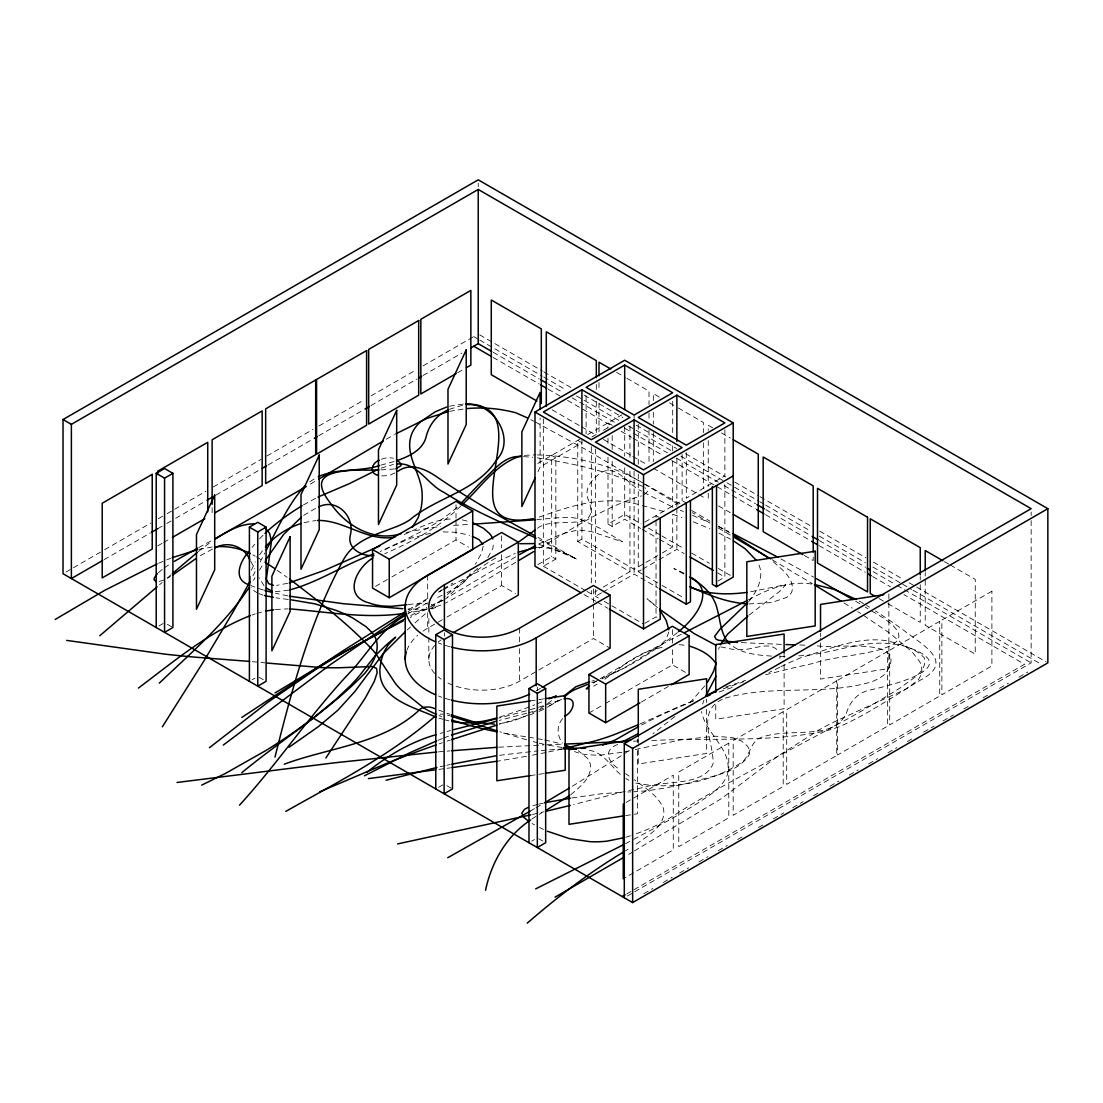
<?xml version="1.0" encoding="UTF-8"?>
<svg xmlns="http://www.w3.org/2000/svg" width="1103" height="1103" viewBox="0 0 1103 1103"><rect width="100%" height="100%" fill="white"/><g stroke="black" fill="none" stroke-linecap="round" stroke-linejoin="round"><path stroke-width="0.75" stroke-dasharray="5 3.75" d="M779.931 658.546L779.931 655.651M483.197 546.164L481.528 553.237L475.338 564.267M668.776 631.964L665.922 639.878L658.312 646.799L624.808 667.591L600.942 679.31M718.577 649.281L719.349 647.02M702.611 704.059L703.935 700.24M251.401 570.182L255.207 561.896M538.002 471.67L540.098 467.107L540.098 417.885M470.099 573.712C466.059 583.515 455.677 587.968 446.963 592.711M260.143 562.02L264.72 553.058M259.495 570.127L263.134 564.047M253.442 580.316L254.986 577.738M259.481 554.85L264.362 548.191M562.613 718.687C556.463 725.402 556.781 736.156 562.668 742.926M487.843 557.498L492.931 548.232L493.496 541.945M704.734 685.942L690.878 701.687M748.62 601.576C757.375 591.208 765.192 576.014 757.899 562.778M252.118 547.419L254.752 544.248M460.944 505.836C439.587 527.206 412.205 541.807 384.74 553.706M477.696 568.376L446.26 595.455M457.152 507.283C434.968 527.151 406.717 538.65 380.19 551.5M407.145 630.034L410.468 627.014M158.363 572.622L163.037 568.817M415.073 622.878L429.743 609.849M431.011 608.732L445.212 596.351M159.563 584.728L162.127 582.494M167.27 578.041L171.117 574.704M677.435 632.557C654.672 650.963 629.661 667.274 602.348 678.028M674.912 716.481L652.99 733.743M749.116 615.102L779.807 591.249L785.86 584.618L748.634 592.173M570.803 794.643C579.999 787.059 592.876 776.981 590.16 763.497A37.929 21.895 0 0 0 587.389 758.23L578.344 750.743M198.278 551.541L211.031 541.876M551.569 700.639L546.716 704.238M561.606 699.274L547.267 707.009M559.083 700.074L544.73 708.884M309.736 481.79L316.933 477.213M604.871 679.186L628.572 661.455L640.223 654.63A76.907 44.41 0 0 1 651.473 650.094L665.633 646.303M303.683 515.418L317.14 507.394M624.077 753.928L629.592 750.137M495.73 558.132C476.399 568.638 461.026 584.038 445.557 599.094M636.224 844.14C647.819 835.647 666.777 825.554 663.468 808.444C657.967 795.415 645.062 787.845 634.211 779.697M164.361 567.824L169.076 564.639M531.811 819.129L536.803 815.862M408.082 611.641L425.91 600.115M593.414 683.06L598.86 679.531M621.182 755.789L570.706 787.266M438.525 592.09L442.386 589.65M443.668 588.837L452.878 583.018M540.318 708.388L543.696 706.265M600.184 678.703L638.389 656.257L681.544 634.128M167.67 578.193L170.358 576.538M625.47 850.84L628.103 849.227M632.97 851.806L625.732 856.204M634.446 850.909L721.555 798.503L761.787 768.267A573.67 331.203 0 0 1 778.773 755.624L819.184 729.8A331.162 191.191 0 0 1 835.702 721.169L905.88 689.127L918.11 680.179L921.998 673.437L921.57 665.702L919.571 661.359L911.74 651.487L889.597 633.053L861.995 614.357M539.27 814.359L541.725 812.856M407.752 613.875L427.647 602.638M200.415 555.65L212.7 548.936M515.652 556.877L447.198 597.716M537.602 528.254C554.326 514.522 604.237 535.672 587.513 497.756C584.7 487.043 593.083 478.178 601.149 472.58C616.908 463.605 628.503 485.678 641.491 491.056M515.735 562.323L465.962 592.077L445.433 603.148M539.546 548.108C572.526 528.889 604.458 506.829 641.436 495.881M310.398 484.079L317.278 479.998M408.441 609.725L429.081 597.578M617.666 744.497C601.686 750.274 609.146 763.69 620.355 769.77M722.3 699.316C695.524 711.807 713.972 742.54 713.103 763.786C703.149 787.184 664.682 779.669 644.345 787.363A365.865 211.224 0 0 0 619.569 792.699L573.601 804.583M303.477 504.912L316.823 497.632M644.207 494.64L647.902 491.166L644.897 487.691M530.116 811.188L534.5 808.637M535.961 807.796L543.255 803.563M66.001 572.016L71.957 568.569M73.446 567.714L103.213 550.535M104.688 549.666L150.835 523.029M158.267 518.741L165.712 514.439M167.201 513.584L205.903 491.249M213.32 486.961L260.956 459.455M266.898 456.022L313.045 429.384M318.988 425.951L363.645 400.168M371.063 395.88L415.734 370.098M423.152 365.81L475.269 335.726M104.165 559.621L150.366 532.942M157.812 528.64L165.271 524.339M166.746 523.484L174.205 519.182M175.694 518.313L205.503 501.107M215.926 495.095L260.653 469.271M268.084 464.97L312.811 439.159M318.753 435.726L363.48 409.902M370.911 405.614L417.113 378.936M423.069 375.489L461.84 353.112M157.715 545.875L162.127 543.324M163.602 542.483L170.951 538.236M457.621 372.731L464.97 368.485M158.997 625.925L163.175 623.512M537.768 463.425L581.929 437.932M587.72 434.582L621.913 414.852M543.338 465.039L581.929 442.758L577.751 440.345L577.751 541.532L629.937 571.657L629.937 468.858M591.897 436.995L597.688 433.658M603.479 430.308L609.283 426.958M375.53 586.369L390.434 577.765M391.923 576.897L456.008 539.905L468.527 547.129M252.187 679.724L254.972 678.124M423.042 631.123A76.714 44.299 0 0 1 427.688 628.186L436.567 623.071M438.043 622.216L445.433 617.942M446.908 617.087L501.617 585.5L515.528 593.538M537.768 564.612L551.679 556.588L555.857 559L555.857 457.8L551.679 455.401L551.679 556.588M577.751 541.532L581.929 539.119L634.101 569.245L644.497 563.247M608.001 457.18L608.001 524.063L624.698 514.425L641.05 523.87M543.338 418.864L543.338 566.225L555.857 559M608.001 524.063L612.179 526.476L624.698 519.251L640.691 528.489M644.91 522.064L682.109 500.597L686.287 502.996M586.975 591.415L591.332 593.938L597.274 590.505M603.217 587.086L629.937 571.657M645.986 562.392L660.821 553.816M662.31 552.961L672.692 546.964L672.692 514.412M595.51 589.498L595.51 596.351L601.452 592.918M602.927 592.063L634.101 574.07L657.953 587.83M638.279 474L638.279 571.657L641.243 569.948M642.732 569.079L657.581 560.517M659.056 559.662L676.87 549.377L684.15 553.568M456.173 686.314A53.109 30.663 0 0 0 519.499 681.185L593.428 638.513L610.111 648.15M644.91 623.264L656.037 616.839L660.201 619.238M717.915 581.102L724.878 577.09L724.878 484.479M536.196 690.823L540.622 688.272M438.567 787.335L442.744 784.922M588.961 713.034L603.865 704.417M605.354 703.562L672.416 664.847L689.113 674.484M641.422 702.018L668.239 686.521M531.756 841.134L534.541 839.535M626.187 802.364L673.271 775.175L673.271 849.861L623.25 878.746M626.642 893.968L632.598 890.521M634.087 889.666L1024.535 664.24L903.964 594.627M627.276 896.05L633.232 892.603M634.721 891.748L1031.153 662.875L1031.153 517.238M643.904 893.637L652.838 888.48M663.248 882.469L672.182 877.312M679.627 873.011L688.548 867.854M698.971 861.843L707.892 856.686M718.315 850.675L727.235 845.518M737.659 839.507L743.615 836.074M758.492 827.471L764.448 824.038M773.368 818.881L783.792 812.87M792.712 807.713L803.136 801.702M813.545 795.69L819.501 792.257M829.925 786.232L838.845 781.089M849.269 775.064L858.189 769.908M868.612 763.896L877.533 758.74M887.956 752.729L896.891 747.572M907.3 741.561L913.256 738.128M923.666 732.116L934.089 726.105M943.01 720.948L953.433 714.923M963.843 708.912L969.799 705.479M983.2 697.744L989.143 694.311M999.566 688.3L1008.487 683.143M1018.91 677.132L1027.831 671.975M386.284 439.242L394.502 434.582M439.104 591.939L441.958 590.339M593.662 686.135L597.206 684.163M410.716 615.584L426.792 607.243M442.234 600.473L428.667 607.863M641.601 724.961L661.703 714.785L696.917 699.33M532.528 712.8L536.582 710.58M198.747 547.557L211.156 540.87M443.337 589.609L492.751 563.936L515.322 553.361M633.66 839.355C654.851 828.091 676.001 816.675 696.379 803.99C708.167 796.063 722.465 788.48 727.497 774.292C732.93 749.13 705.465 734.088 701.522 711.504M427.192 608.635L410.095 617.473M625.47 843.685L629.716 841.451M748.523 599.825C767.66 589.099 789.39 580.536 811.725 584.066M442.11 595.22L434.361 599.163M394.888 472.953L388.876 475.627L380.218 475.972M538.664 543.986L562.351 533.797L578.179 529.909L591.098 531.522L622.464 541.766L599.467 528.006L579.764 519.127A26.072 15.056 0 0 0 571.382 517.597L559.993 517.569L537.106 519.61M779.711 667.287L768.956 672.513M780.869 666.722L790.258 662.255A210.604 121.592 0 0 1 801.674 657.443C829.883 649.157 859.664 635.342 889.501 641.27C901.592 645.352 916.138 648.012 924.604 658.312C927.278 672.251 909.81 680.055 900.944 687.445C825.885 734.75 743.891 770.197 669.424 818.261A169.531 97.877 0 0 1 655.54 825.747A179.899 103.861 0 0 1 644.262 830.766L632.005 835.316M404.277 534.514C419.774 527.551 435.575 518.796 453.043 518.975M543.6 709.408L537.726 711.973M443.199 600.363L431.618 605.161M528.213 714.951L514.136 720.604L499.411 723.789M158.625 563.233L170.662 558.297M449.362 409.337L463.095 405.063M640.291 723.83L676.236 707.768A332.058 191.715 0 0 1 694.945 700.377M438.029 740.334L442.372 738.527M537.23 703.783L541.738 701.935M725.278 698.144C772.238 684.343 822.921 695.814 870.046 682.274A42.011 24.252 0 0 0 885.723 673.313C912.236 634.377 831.304 650.081 815.627 645.462M381.417 459.179L387.773 457.524L393.344 458.2M591.87 682.826L596.323 681.144M381.114 468.113L393.385 464.446M443.82 737.935L451.527 735.053M164.03 580.068L158.184 581.736M251.98 615.033L255.207 613.847M725.843 686.976L745.766 680.261M440.759 605.133L429.894 608.718M723.32 688.823L743.836 681.709M732.13 687.472L717.846 692.436M529.785 714.882L533.893 713.434M447.06 741.147L450.176 740.113M546.357 704.803L562.544 699.192M394.088 461.55L380.797 465.176M538.967 709.794L543.407 708.388M525.221 716.371L499.549 724.257M543.338 705.782L536.348 707.919M625.718 837.26L630.433 835.798M539.27 517.128C571.519 505.367 606.36 494.502 640.609 505.133M499.714 717.088L520.878 710.056A409.116 236.207 0 0 0 534.707 704.789M535.01 708.305L527.923 710.346M440.276 733.44L443.034 732.654M449.569 406.207L464.17 403.877M526.338 710.787L498.832 718.122M447.17 731.468L450.479 730.558M532.914 805.755L537.216 804.57M528.282 712.814L533.935 711.27M304.028 522.588L316.106 520.464M256.682 613.447L264.113 611.476M591.911 681.102L594.324 680.468M526.724 713.227L499.259 720.411M765.647 674.733L792.285 668.156A1031.029 595.262 0 0 1 814.124 663.22C841.561 652.342 949.2 653.472 870.708 610.497M287.745 583.253L276.646 585.403M198.747 549.377L212.107 547.005M426.682 609.49L408.165 612.896M532.418 814.483L543.862 811.794M538.65 804.17L543.448 803.067M635.411 749.489L681.13 739.81L715.144 736.17L732.888 737.714L741.616 741.092L747.269 745.973A28.03 16.187 0 0 1 749.24 754.659C736.901 774.347 709.45 776.112 689.099 782.923C670.9 787.115 652.48 790.865 633.784 791.747M562.02 749.034L547.502 752.177M440.29 766.695L445.267 765.62M446.922 765.248L450.245 764.531M406.152 532.57L423.552 529.026A156.654 90.446 0 0 1 440.731 526.558M624.601 751.832L630.02 750.688M449.541 411.35L464.129 408.923M288.779 590.174L275.24 591.718M546.026 752.494L530.64 755.555M621.913 752.356L598.557 755.362L584.852 754.493A34.138 19.702 0 0 1 574.566 751.529M431.728 609.008L435.671 607.45L431.149 604.596M526.462 756.327L498.391 761.015M430.515 533.314L411.198 538.057L388.973 547.584A137.475 79.375 0 0 0 383.747 550.576M394.598 468.968L380.287 469.933M571.892 797.952L601.245 793.76L621.968 792.244M530.198 700.956L543.531 698.902M530.198 775.643L543.531 773.589M625.677 815.6L637.355 813.793L637.355 749.295M408.262 604.527L419.471 603.3L428.736 604.003M499.535 755.307L538.085 750.853M447.101 768.295L450.355 767.84M438.87 769.384L445.474 768.515M524.421 455.332L535.92 454.863M541.215 750.564L546.302 750.137M438.442 751.874L450.024 750.895M798.724 655.844C828.739 654.851 857.183 641.257 887.405 643.38A60.817 35.117 0 0 1 904.86 646.275C967.441 666.612 893.651 684.673 869.867 690.078C858.727 692.257 850.482 700.736 847.076 711.311C842.568 723.623 829.787 730.172 817.282 731.082C798.972 733.798 779.807 731.137 762.063 737.121C750.771 740.623 750.33 754.066 743.022 761.539C712.731 781.958 671.824 790.603 635.824 783.033M549.694 749.847L562.888 748.992M275.433 609.476L287.911 608.856M453.719 525.386L469.713 524.366M498.639 747.2L543.462 744.966M537.519 547.322L550.962 548.329L575.559 558.49L538.057 537.409M546.743 744.828L562.985 744.167M633.384 741.175L638.444 740.982M627.814 791.995L630.764 791.885M427.026 609.325L408 608.966M651.708 740.527C709.353 737.466 767.978 742.774 824.892 731.151A91.149 52.627 0 0 0 840.858 726.091C868.599 713.544 893.885 696.214 919.847 680.427C956.232 661.676 922.094 644.993 904.129 630.613A803.301 463.784 0 0 0 887.115 618.659L875.368 610.883M443.13 531.894L456.035 532.294L469.547 535.272M440.125 714.165L442.854 714.124M785.046 656.395L778.277 656.354M748.827 603.948L771.411 602.583L786.384 597.536A22.281 12.864 0 0 0 791.83 591.884C795.318 578.661 781.227 568.983 772.748 561.289M523.498 456.628L532.928 457.276M799.772 645.007L805.921 645.186M781.379 644.386L739.093 642.511M537.34 454.932C574.498 456.035 611.6 464.418 643.821 483.5M679.117 644.69L686.011 645.324M771.576 656.092C757.706 655.085 742.526 653.955 731.165 645.076M562.089 747.476L547.198 744.994M537.423 457.855C573.339 463.398 609.352 471.464 642.635 486.437M288.31 599.481L276.095 597.854M525.635 736.776L501.107 732.654M529.592 737.397L533.48 738.017M537.299 738.652L543.503 739.755M287.8 595.868L275.543 593.29M544.73 739.975L561.785 743.946M462.267 519.885L469.382 521.65M642.194 505.505L665.798 512.04M539.16 544.441L562.902 552.41A187.179 108.066 0 0 1 573.698 557.539L577.379 559.579L542.235 541.242A445.709 257.33 0 0 0 537.63 538.953M539.188 743.16L544.661 744.456M444.123 719.68L449.376 720.99M533.218 741.616L537.699 742.774M720.7 646.868L731.675 649.157A35.861 20.709 0 0 0 742.857 649.446C754.245 649.736 768.667 640.733 777.973 650.563M589.223 750.247C604.568 752.825 611.655 767.95 623.002 776.622M447.349 715.075L449.983 715.833M526.641 739.81L499.824 731.772M263.465 590.05L256.241 587.665M438.856 718.094L442.813 719.28M673.106 514.425L681.875 517.459M259.067 593.635L262.955 595.11M438.746 710.07L442.648 711.559M446.853 713.2L449.831 714.33M438.98 715.53L441.586 716.55M693.291 521.788L710.015 528.902M680.33 510.248L683.364 511.516M692.574 515.404L708.636 522.284M251.029 585.555L254.752 587.141M671.686 506.553L642.87 491.979M718.618 526.765L728.766 531.563M719.004 533.121L730.531 539.174M684.039 573.27L673.905 568.583L684.356 574.277M530.805 419.678L533.742 421.194M535.203 421.966L586.217 449.734L641.491 482.356M645.09 484.162L680.096 503.781M252.794 554.878L255.248 556.202M780.993 558.945L813.656 577.103M625.815 778.525L628.889 780.235M859.223 601.107L863.621 603.617M616.646 372.387L625.484 377.488M626.945 378.343L649.019 391.082L649.019 404.663M659.208 396.97L653.321 393.564L653.321 402.057M669.507 402.912L676.87 407.159M678.331 408L703.342 422.449L703.342 432.624M712.662 427.826L708.25 425.275L708.25 430.377M721.5 432.927L730.324 438.015M944.347 561.592L948.759 564.143M950.235 564.984L975.245 579.42L975.245 654.12L925.224 625.236L925.224 577.71M479.736 334.871L542.359 371.022M543.848 371.89L572.181 388.242M584.107 395.136L622.878 417.513M636.293 425.262L676.553 448.507M685.501 453.678L725.76 476.923M734.708 482.08L758.574 495.854M760.064 496.722L810.76 525.993M819.708 531.15L865.938 557.842M873.383 562.144L903.205 579.365M909.175 582.811L915.145 586.244M916.634 587.113L1046.361 662.007M473.738 336.608L478.206 339.186M479.695 340.041L542.262 376.164M543.751 377.019L566.087 389.924M576.511 395.936L619.707 420.877M628.641 426.034L634.611 429.481M636.1 430.335L671.837 450.975M680.785 456.132L725.457 481.928M726.946 482.797L758.23 500.859M759.719 501.713L764.186 504.292M765.675 505.146L810.36 530.943M819.295 536.113L865.469 562.764M872.914 567.066L901.22 583.404M902.709 584.259L911.643 589.429M913.132 590.284L1041.232 664.24M493.138 352.257L539.339 378.922M548.288 384.092L563.192 392.696M572.126 397.852L616.839 423.662M624.298 427.964L631.743 432.266M633.232 433.134L667.508 452.919M676.456 458.09L718.191 482.176M724.147 485.623L730.103 489.056M731.592 489.925L755.445 503.685M765.882 509.71L810.581 535.52M819.529 540.691L865.731 567.356M873.176 571.657L895.539 584.576M897.029 585.431L902.985 588.878M904.474 589.733L1031.153 662.875M612.179 425.289L608.001 422.876L608.001 428.019M493.096 357.413L539.243 384.051M548.177 389.207L560.09 396.087M567.521 400.389L610.704 425.317M621.113 431.328L631.536 437.339M633.025 438.208L662.806 455.387M671.727 460.544L755.1 508.676M765.51 514.701L810.181 540.484M819.102 545.64L865.248 572.278M872.694 576.579L890.562 586.893M552.162 409.847L580.123 425.992M581.598 426.833L594.834 434.485M603.41 439.435L631.371 455.58M632.832 456.421L647.544 464.914M653.321 468.251L697.468 493.73M698.93 494.585L703.342 497.136M718.549 505.919L730.324 512.702M804.377 555.457L813.201 560.558L813.201 553.775M879.05 598.571L886.412 602.817M887.874 603.672L920.247 622.354L920.247 581.626M658.808 517.252L656.037 515.639L656.037 519.072M648.481 528.172L660.38 535.038M661.855 535.893L684.163 548.77M691.595 553.058L709.436 563.357M718.356 568.5L733.219 577.09M642.153 529.33L658.146 538.567M659.608 539.408L672.692 546.964M717.598 572.884L724.878 577.09M638.279 571.657L644.235 575.104M645.724 575.959L660.642 584.562M662.131 585.431L684.494 598.336M543.338 566.225L585.514 590.574M595.51 596.351L598.419 598.033M604.237 601.383L643.518 624.064M584.052 594.545L595.937 601.411M597.426 602.279L607.836 608.277M167.353 624.326L172.909 627.538M259.15 677.325L263.314 679.724M446.922 785.722L452.478 788.935M538.719 838.721L542.883 841.134M691.774 510.537L710.001 521.168M709.974 523.07L692.381 512.674M718.274 527.979L730.682 535.286M772.197 559.786L812.36 583.652M718.398 526.117L729.607 532.79M678.193 504.264L642.925 483.211M855.583 601.204L859.747 603.699M866.558 605.395L869.495 607.174M256.475 556.863L262.514 560.545M865.276 607.091L868.033 608.787M844.029 602.983L852.192 608.098M257.771 593.138L253.773 590.601L251.126 587.403M857.748 611.627L860.574 613.447M277.211 570.292L287.097 577.269M625.677 773.672L629.151 776.154M657.498 607.601L647.047 598.777L656.313 606.223M264.058 585.79L259.095 577.724M250.574 560.875L254.834 568.927M1031.153 512.109L1031.153 515.528M925.224 572.609L925.224 576M920.247 576.524L920.247 579.916M888.866 593.897L888.866 668.583L820.522 679.103L820.522 638.375M820.522 633.274L820.522 636.679M784.109 652.7L784.109 657.802M784.109 664.585L784.109 708.719L715.75 719.239L715.75 703.962M724.878 429.729L724.878 475.903L686.287 498.184L686.287 450.176M708.25 440.552L708.25 486.382M708.25 493.179L708.25 499.962M706.623 699.137L706.623 702.528M706.623 709.312L706.623 753.446L638.279 763.979L638.279 745.297M703.342 442.813L703.342 488.643M682.109 454.257L682.109 500.597M676.87 458.572L676.87 506.539M676.87 508.249L676.87 549.377M672.692 401.34L672.692 433.893M672.692 445.888L672.692 451.017M672.692 461.302L672.692 507.559M672.416 629.648L672.416 643.049M672.416 649.764L672.416 664.847M656.037 520.795L656.037 616.839M653.321 412.232L653.321 424.117M653.321 432.61L653.321 461.468M649.019 413.142L649.019 419.94M649.019 430.115L649.019 464.073M638.279 424.31L638.279 465.438M638.279 738.514L638.279 743.601M637.355 739.107L637.355 742.512M634.101 415.059L634.101 418.478M634.101 471.271L634.101 574.07M629.937 426.034L629.937 458.586M624.698 426.64L624.698 456.118M624.698 467.796L624.698 519.251M612.179 435.575L612.179 449.293M612.179 461.302L612.179 526.476M608.001 438.318L608.001 446.894M598.998 382.576L598.998 391.055M598.998 402.94L598.998 431.797M596.309 384.409L596.309 389.497M596.309 401.382L596.309 433.631M595.51 449.004L595.51 582.646M593.428 588.919L593.428 602.61M593.428 604.32L593.428 638.513M591.332 446.605L591.332 583.652M591.332 590.519L591.332 593.938M586.107 395.674L586.107 433.92M581.929 439.642L581.929 539.119M537.326 687.155L537.326 690.588M519.499 628.186L519.499 641.863M519.499 648.702L519.499 681.185M501.617 535.92L501.617 547.888M501.617 554.726L501.617 585.5M478.233 183.236L478.233 186.669M456.008 504.705L456.008 518.107M456.008 519.789L456.008 539.905M444.385 632.695L444.385 636.114M428.833 618.466L428.833 635.576M428.833 637.286L428.833 659.511M427.688 575.187L427.688 599.122M427.688 612.799L427.688 628.186M212.134 507.67L212.134 514.453M439.159 743.863A1054.165 608.622 0 0 1 442.317 742.774M259.536 538.884A237.779 137.282 0 0 1 263.838 534.514M255.124 571.699A2894.92 1671.376 0 0 1 252.932 575.849M252.366 661.676A636.376 367.409 0 0 1 265.175 662.875M543.407 829.415A150.849 87.096 0 0 1 539.532 827.512M534.541 824.879A150.849 87.096 0 0 1 532.142 823.514M451.844 684.77A53.109 30.663 0 0 1 447.915 683.047M441.159 679.158A53.109 30.663 0 0 1 438.181 676.884M434.679 673.506A53.109 30.663 0 0 1 434.679 645.517M438.181 642.125A53.109 30.663 0 0 1 441.159 639.864M450.093 699.798A76.714 44.299 0 0 1 438.47 696.007M406.855 650.425A76.714 44.299 0 0 1 417.706 635.287M450.093 646.799A76.714 44.299 0 0 1 438.47 642.994M728.78 743.132L678.759 772.003L678.759 846.704L728.78 817.819L728.78 743.132M783.199 711.711L733.178 740.596L733.178 815.282L783.199 786.398L783.199 711.711M836.722 680.813L786.701 709.684L786.701 784.385L836.722 755.5L836.722 680.813M887.639 651.404L837.618 680.289L837.618 754.976L887.639 726.091L887.639 651.404M939.728 621.334L889.707 650.218L889.707 724.905L939.728 696.034L939.728 621.334M991.9 591.222L941.879 620.093L941.879 694.78L991.9 665.909L991.9 591.222"/><path stroke-width="1.5" d="M249.816 576.4L249.719 583.639M274.978 757.085C291.964 689.472 309.915 620.851 343.681 559.359C354.49 539.767 377.378 534.1 396.68 526.545A75.555 43.624 0 0 0 409.558 520.064C436.664 497.053 476.537 491.538 496.488 459.979C516.452 439.201 493.592 402.195 466.955 404.649M716.178 663L713.531 671.451L707.588 682.095M485.554 890.231C491.442 862.436 506.498 835.895 530.557 820.025M715.999 676.236L706.223 695.18M535.189 477.737L521.871 506.58L521.871 431.893L540.098 392.42L540.098 409.392M720.328 644.69L727.635 634.101L747.862 616.094M266.237 550.08C278.053 528.282 287.69 504.595 304.704 486.147M265.465 560.2L283.595 534.486L301.216 517.321M162.362 726.794L204.441 660.159L233.491 611.186A2894.92 1671.376 0 0 0 249.788 581.75M249.306 587.113C224.998 623.953 190.929 652.907 159.273 683.157M325.881 757.968L365.341 697.896L374.317 681.323L377.143 672.747L376.592 668.473L372.373 666.502L339.131 667.756A291.206 168.125 0 0 1 321.911 667.605L266.664 663.027M248.988 551.5C240.137 560.875 231.892 580.026 249.802 585.017M412.357 527.275L418.216 517.665L420.919 508.841A172.537 99.615 0 0 0 422.159 494.668C421.994 473.587 403.064 454.353 412.095 433.065A68.207 39.377 0 0 1 420.643 421.691L435.134 411.846L446.605 407.035M157.357 573.532L154.241 578.041L154.062 579.709L156.116 581.612M239.503 805.176C279.762 761.111 312.632 710.815 354.201 667.963C369.932 649.295 383.32 627.717 405.242 615.488M747.613 602.734L719.914 629.303L714.579 636.431L716.192 639.285L718.77 640.278L737.493 642.415M265.409 547.005C274.744 536.003 287.387 527.992 301.036 523.484M564.639 716.288C573.781 712.055 578.248 696.269 563.964 698.861M460.309 504.14L475.917 487.526A832.806 480.825 0 0 1 485.775 477.502C495.688 468.265 505.532 455.374 520.699 456.559M461.909 504.857C480.715 487.94 495.771 463.494 521.03 455.897M554.781 697.868L556.312 695.883L548.825 698.875M404.966 632.019L383.21 653.665L354.89 691.484L337.849 710.249L318.367 726.629L289.083 747.214M678.51 631.592C693.801 619.831 716.564 591.966 691.581 577.751M564.433 696.889L568.583 693.373A42.548 24.569 0 0 1 574.429 689.761L587.665 684.37M563.909 696.076L575.752 686.783L589.567 681.723M172.399 573.588L197.092 552.534M157.109 586.837L99.766 635.742M527.206 923.183C557.594 896.877 589.581 872.266 624.146 851.654M209.418 747.724L268.098 702.073L315.044 669.935A919.433 530.833 0 0 1 351.857 647.737L403.34 620.824M589.429 685.832L586.203 688.768L588.175 688.672M372.993 557.939C356.765 567.452 342.288 595.703 368.816 602.845A39.032 22.543 0 0 0 382.093 605.961L391.234 606.36L406.897 604.72M223.302 745.049L330.417 664.585L405.366 613.406M138.454 688.051C173.874 661.428 208.646 631.922 250.381 615.626M241.819 772.665C282.465 739.038 328.363 711.049 365.107 672.927C372.111 664.254 379.129 653.266 376.674 641.588A54.157 31.27 0 0 0 371.89 632.377L366.031 626.669L353.236 618.328A129.864 74.976 0 0 0 335.974 610.345L315.031 603.865L291.468 599.88M367.175 772.1C387.608 755.665 410.592 741.905 435.961 734.736M434.913 716.385C390.31 755.334 337.008 782.427 285.774 811.408M569.672 795.47L546.536 810.057M535.134 529.95L518.286 542.29M195.396 558.959L172.771 574.98M214.74 539.367C226.68 531.701 239.861 523.622 254.545 523.87M241.819 717.446L342.868 650.867L405.477 611.476M379.239 460.268C372.194 462.515 368.623 472.98 377.695 475.228M302.07 505.726L296.321 509.31A306.179 176.77 0 0 0 279.087 521.416L273.654 525.731A237.779 137.282 0 0 0 264.996 533.397M274.978 692.946L331.672 658.946L373.503 636.073A775.74 447.873 0 0 0 393.936 625.043L405.49 618.521M569.272 788.135L544.717 802.722M624.312 857.072L555.057 897.166M55.15 619.472L104.813 590.284L157.095 563.923M518.424 560.724L533.755 551.555M174.384 561.317L197.492 548.232M318.643 479.185L383.43 440.897M306.303 486.492L215.03 538.788M519.472 554.602L534.886 545.944M530.116 811.188L447.763 857.72M63.023 419.54L478.233 179.817L1047.85 508.676L1047.85 662.875L632.639 902.585L63.023 573.725L63.023 419.54L71.378 424.352L478.233 189.454L1031.153 508.676L624.298 743.574L624.298 897.773M156.212 627.538L156.212 473.339L164.568 468.513L172.909 473.339L172.909 627.538L164.568 632.35L164.568 478.15L172.909 473.339M102.676 560.476L71.378 578.551L71.378 424.352M151.842 532.087L157.812 528.64M206.992 500.252L212.962 496.805M262.128 468.417L266.609 465.824M314.286 438.305L317.278 436.567M364.955 409.048L369.45 406.455M418.602 378.081L421.608 376.344M470.76 347.969L478.233 343.64L491.648 351.388M172.426 537.382L204.8 518.7M215.071 512.757L262.156 485.582L262.156 410.895L212.134 439.766L212.134 504.278M456.146 373.572L420.836 393.964L420.836 319.277L470.857 290.392L470.857 365.079L466.445 367.63M249.402 527.137L257.757 522.326L266.099 527.137L266.099 681.337L257.757 686.149L257.757 531.963L249.402 527.137L249.402 681.337M257.757 531.963L266.099 527.137M581.074 592.835L534.983 566.225L534.983 412.026L624.698 360.24L733.219 422.89L733.219 577.09L716.523 586.727L712.359 584.314L712.359 486.561M581.929 389.745L543.338 412.026L591.332 439.739L629.937 417.458L581.929 389.745L581.929 433.121M624.698 365.052L586.107 387.332L634.101 415.059L672.692 392.765L624.698 365.052L624.698 409.516M372.552 549.528L456.008 501.355L472.704 510.992L472.704 549.542L389.235 597.716L372.552 588.078L372.552 549.528L389.235 559.166L472.704 510.992M634.101 419.871L595.51 442.151L643.518 469.864L682.109 447.584L634.101 419.871L634.101 464.418M676.87 395.177L638.279 417.458L686.287 445.171L724.878 422.89L676.87 395.177L676.87 441.434M444.385 629.275L444.385 584.824L518.313 542.138L518.313 595.137L453.25 632.708M534.983 412.026L643.518 474.69L733.219 422.89M435.782 634.749L444.137 629.923L452.478 634.749L452.478 788.935L444.137 793.76L444.137 639.561L435.782 634.749L435.782 788.935M444.137 639.561L452.478 634.749M643.518 527.689L733.219 475.903M451.472 647.158A76.714 44.299 0 0 0 536.196 637.824L610.111 595.137L610.111 648.15L542.097 687.417M528.985 842.747L528.985 688.548L537.326 683.736L545.668 688.548L545.668 842.747L537.326 847.559L537.326 693.373L545.668 688.548M609.325 609.146L643.518 628.875L660.201 619.238L660.201 518.052M659.442 588.699L686.287 604.196L690.45 601.783L690.45 500.597M639.933 702.873L605.657 722.672L588.961 713.034L588.961 674.484L672.416 626.297L689.113 635.935L689.113 674.484L671.231 684.811M588.961 674.484L605.657 684.122L689.113 635.935M638.609 726.656L614.936 740.141L602.693 745.132M624.298 743.574L632.639 748.399L1047.85 508.676M622.175 896.546L625.153 894.823M395.977 433.769L426.833 418.464L447.873 411.695M448.163 409.875C436.457 414.893 428.515 425.648 425.855 437.919C421.829 450.782 408.303 456.67 396.597 460.751M747.172 600.528L684.329 632.791M624.05 844.429L535.686 888.894M364.459 775.781L409.585 752.853L436.581 740.926M622.12 742.016L637.989 733.798M397.976 471.243C411.419 461.564 427.537 470.154 439.159 478.481C470.085 499.466 502.444 518.203 535.313 535.92M528.144 807.451L524.628 809.257L521.816 813.118L523.677 817.24L528.792 821.432M706.94 695.428L714.909 691.567M201.697 785.129L225.081 773.63L266.237 750.33A681.764 393.619 0 0 0 313.831 717.515L335.974 699.302L350.754 685.335A275.13 158.846 0 0 0 363.466 670.541L375.075 655.83L385.457 645.724A362.887 209.501 0 0 1 393.826 638.527C400.251 633.232 387.677 644.483 387.167 646.675C382.617 653.155 380.7 661.055 379.97 668.832C377.667 699.137 414.687 707.34 436.236 717.198M376.674 470.03L349.031 483.803L318.078 496.998M379.832 545.944L324.847 570.21L289.289 582.839M319.718 791.816L390.145 761.897A1054.165 608.622 0 0 1 436.016 744.952M638.72 724.519L615.626 734.102A210.866 121.744 0 0 1 594.517 741.092L563.468 748.716M318.202 476.661C337.228 468.375 358.599 470.636 378.839 469.947M705.865 695.635L716.495 691.402M172.165 557.704L197.272 549.749M373.779 554.009C345.046 564.019 319.58 581.805 290.103 589.815M451.527 735.053L496.281 721.197M518.231 552.217L536.182 547.378M215.099 547.86C227.866 540.691 243.928 546.247 249.774 559.593M318.684 506.842C337.118 497.701 355.235 516.976 350.271 535.313C346.99 549.087 362.487 556.477 373.986 555.691M706.03 696.448L710.015 695.097M451.72 739.603L496.695 725.14M395.922 468.761L401.009 465.645L400.375 463.108L396.556 459.703M284.229 764.2C328.239 747.793 381.569 744.029 417.692 711.518C421.897 705.906 429.384 706.085 435.202 708.788M453.802 729.635L495.964 718.866M496.736 717.97C482.287 722.107 466.886 724.561 451.968 721.486M624.146 837.673L607.188 841.12A58.652 33.862 0 0 1 590.036 841.686L569.506 838.652L547.405 831.235M386.05 780.235L436.94 767.495M570.279 805.411L545.489 811.408M530.791 814.869L397.618 843.919M379.391 465.494C358.406 474.138 298.748 463.205 330.762 503.588C345.804 525.855 373.986 542.318 401.189 533.618M451.913 764.172L496.143 755.789M545.061 802.694L570.32 798.2M533.356 518.658C440.828 535.341 547.019 404.056 465.549 403.932M265.589 611.09L273.792 609.752M883.861 594.669L820.522 604.416L820.522 631.578M530.198 700.956L496.846 706.085L496.846 780.772L530.198 775.643M545.199 698.64L565.205 695.566L565.205 770.252L545.199 773.327M630.682 740.141L568.996 749.64L568.996 824.327L624.008 815.848M496.888 761.249L451.996 767.619M394.902 537.147C367.464 542.138 344.55 519.913 317.609 520.437M435.575 769.825L368.43 778.594M177.018 782.468L334.871 762.78L436.733 752.039M746.965 592.38C728.118 594.875 708.291 594.682 690.506 587.265M519.871 543.696L534.224 543.6M405.215 613.227C366.527 619.224 327.922 611.903 289.441 608.87M535.7 519.747L472.677 524.201M451.678 750.757L496.943 747.324M215.195 546.854C227.246 545.723 239.53 548.108 250.353 553.541M581.364 748.399L585.652 748.179M564.612 744.098L628.338 741.368M564.267 748.909L575.987 748.772M397.08 464.005C417.513 462.06 427.233 484.314 443.627 492.186C469.161 508.414 496.915 520.657 524.545 532.804A445.709 257.33 0 0 1 536.072 538.195M494.53 724.12L475.145 722.286L451.306 714.909M576.979 748.441L563.592 747.655M785.901 644.552L795.153 644.855M402.898 608.718L343.24 603.699L289.469 596.185M747.214 603.824C726.987 602.679 708.002 594.82 689.775 586.534M814.51 584.493L834.447 589.485L856.286 599.494M66.718 640.402L164.954 654.148A870.832 502.775 0 0 0 195.645 657.195L246.907 661.207A636.376 367.409 0 0 1 249.636 661.442M273.31 597.357L264.499 595.482M496.929 731.84L488.588 730.076A299.258 172.771 0 0 1 468.403 725.085L451.623 720.08M273.379 585.39L268.58 583.611L266.374 578.992L271.476 541.297L269.573 533.383L265.147 527.717M272.372 592.49L264.844 590.463M496.888 730.862L451.224 716.233M689.568 646.124C699.716 649.322 710.304 654.506 716.095 663.813M564.888 744.911L575.959 749.447M715.875 645.2L694.035 633.536L659.594 609.187M472.553 522.739L483.597 528.351L489.442 533.438A38.826 22.418 0 0 1 492.793 538.981M271.765 591.07L266.264 588.064M472.318 536.279L479.074 539.698L482.797 544.262M436.567 714.537L428.488 710.677A80.023 46.202 0 0 1 423.745 707.892L401.327 689.913A139.212 80.367 0 0 1 395.439 683.529L376.964 655.472A133.477 77.058 0 0 0 373.765 651.225C348.686 623.995 318.891 601.48 289.565 579.061M733.123 533.728L778.042 557.318M527.275 417.83L515.846 412.812A98.967 57.135 0 0 0 508.952 411.129L502.251 409.847A81.76 47.208 0 0 0 467.245 408.565M816.289 578.579L852.84 599.577M610.772 368.995L598.998 362.198L598.998 375.778M733.261 439.725L758.271 454.16L758.271 528.847L733.261 514.412M942.886 560.738L925.224 550.549L925.224 570.913M540.828 379.79L546.798 383.224M756.934 504.554L764.379 508.855M812.084 536.389L818.04 539.822M867.22 568.224L870.198 569.948M473.738 346.245L491.607 356.559M540.732 384.919L546.688 388.353M756.589 509.545L764.021 513.833M811.656 541.339L817.613 544.772M868.226 574.001L871.205 575.711M536.885 401.037L491.276 374.703L491.276 300.016L541.311 328.887L541.311 403.574M802.901 554.616L763.179 531.674L763.179 456.987L813.201 485.871L813.201 552.065M874.638 596.02L870.226 593.483L870.226 518.796L920.247 547.667L920.247 574.828M689.968 556.932L713.241 570.375M518.313 542.138L501.617 532.501L427.688 575.187A76.714 44.299 0 0 0 435.575 641.794M610.111 595.137L593.428 585.5L519.499 628.186A53.109 30.663 0 0 1 444.385 628.186A53.109 30.663 0 0 1 444.385 584.824M156.212 473.339L164.568 478.15M528.985 688.548L537.326 693.373M733.467 536.927L770.735 558.918M815.296 585.431L841.313 601.287M689.54 577.131C702.073 584.121 713.999 594.503 717.198 609.118C720.562 620.948 720.521 634.887 729.828 644.042M733.523 535.162L767.536 557.318M733.357 540.828L745.435 548.963L756.355 560.448M264.941 562.116L274.744 568.583M570.223 749.351L564.819 745.283M660.09 610.607L666.171 620.369L668.79 629.785M784.109 652.7L784.109 634.032L715.75 644.552L715.75 692.077M716.523 485.541L716.523 586.727M706.623 695.731L706.623 678.759L638.279 689.278L638.279 736.818M686.287 502.996L686.287 604.196M643.518 474.69L643.518 628.875M632.639 748.399L632.639 902.585M623.25 804.059L623.25 878.746M605.657 684.122L605.657 722.672M596.309 377.626L596.309 360.64L546.288 331.769L546.288 406.455M536.196 637.824L536.196 685.694M478.233 189.454L478.233 343.64M405.228 606.498L405.228 659.511M389.235 559.166L389.235 597.716M207.736 511.902L207.736 442.303L157.715 471.188L157.715 474.58M529.716 694.159A76.714 44.299 0 0 1 451.472 700.157M435.575 694.793A76.714 44.299 0 0 1 406.359 651.928M214.699 495.095L196.472 534.555L196.472 609.242L214.699 569.782L214.699 495.095M319.222 455.098L300.995 494.558L300.995 569.245L319.222 529.785L319.222 455.098M290.117 536.747L271.889 576.207L271.889 650.894L290.117 611.434L290.117 536.747M396.694 410.371L378.467 449.831L378.467 524.518L396.694 485.058L396.694 410.371M466.211 349.885L447.983 389.345L447.983 464.032L466.211 424.572L466.211 349.885M152.228 474.359L102.207 503.23L102.207 577.917L152.228 549.046L152.228 474.359M315.679 379.983L265.658 408.868L265.658 483.555L315.679 454.67L315.679 379.983M366.596 350.589L316.575 379.473L316.575 454.16L366.596 425.275L366.596 350.589M418.685 320.518L368.664 349.403L368.664 424.09L418.685 395.205L418.685 320.518M815.186 551.238L746.828 561.772L746.828 636.459L815.186 625.925L815.186 551.238M867.537 517.238L817.516 488.353L817.516 563.04L867.537 591.925L867.537 517.238"/></g></svg>
